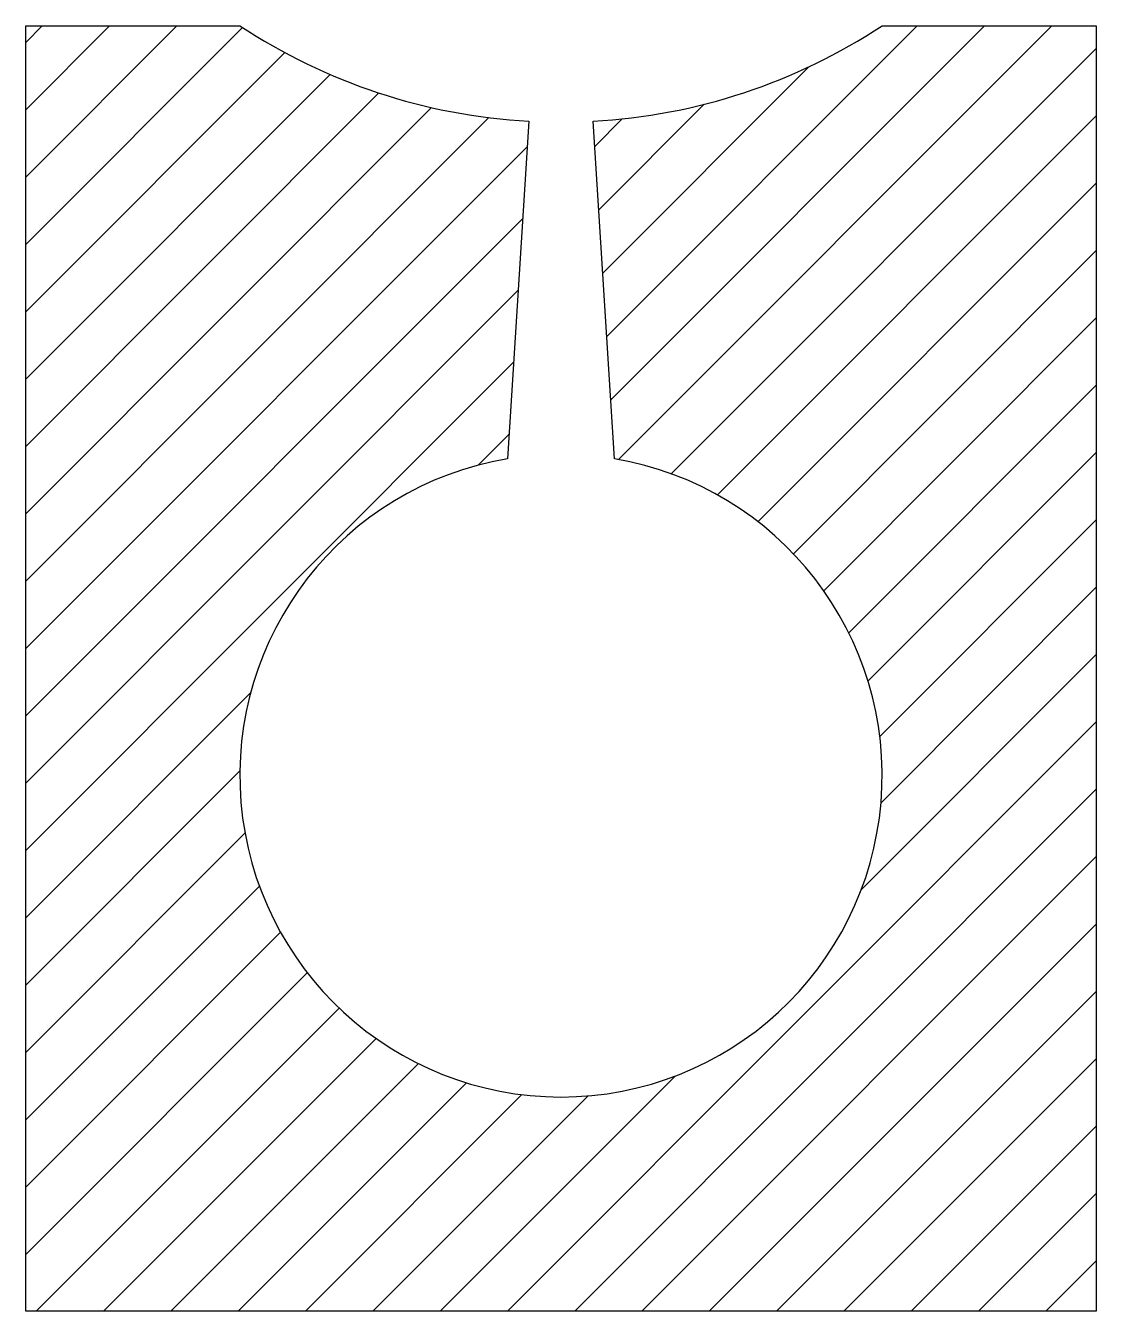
# Model space of a CAD drawing. Extents: x 0 to 0.5, y -0.6 to 0.
import ezdxf

# ---------------------------------------------------------------- set-up
doc = ezdxf.new("R2010")
doc.units = 0
doc.header["$LTSCALE"] = 0.0006
doc.header["$MEASUREMENT"] = 0
doc.layers.get('0').update_dxf_attribs({"linetype": 'CONTINUOUS'})

msp = doc.modelspace()

# ---------------------------------------------------------------- linework, layer by layer
for p, q in [((0, -0.07062), (0.07062, 0)), ((0, -0.03919), (0.03919, 0)), ((0, -0.00776), (0.00776, 0)), ((0, -0.10205), (0.10124, -0.00081)), ((0.27137, -0.14498), (0.41636, 0)), ((0.27325, -0.17454), (0.44779, 0)), ((0.27681, -0.20241), (0.47922, 0)), ((0.30152, -0.20913), (0.5, -0.01065)), ((0, -0.13348), (0.12097, -0.01251)), ((0, -0.16491), (0.14216, -0.02275)), ((0.2695, -0.11543), (0.36572, -0.01921)), ((0, -0.19634), (0.16495, -0.03139)), ((0, -0.22777), (0.18956, -0.03821)), ((0.26762, -0.08588), (0.31681, -0.03668)), ((0, -0.2592), (0.2163, -0.04291)), ((0.26574, -0.05632), (0.27857, -0.0435)), ((0.32308, -0.219), (0.5, -0.04208)), ((0, -0.29063), (0.23428, -0.05636)), ((0.34199, -0.23152), (0.5, -0.07351)), ((0, -0.32207), (0.23214, -0.08993)), ((0.35851, -0.24643), (0.5, -0.10494)), ((0, -0.3535), (0.23, -0.12349)), ((0.37268, -0.26369), (0.5, -0.13637)), ((0, -0.38493), (0.22787, -0.15706)), ((0.3844, -0.2834), (0.5, -0.16781)), ((0.21127, -0.20509), (0.22573, -0.19063)), ((0.39336, -0.30587), (0.5, -0.19924)), ((0.39889, -0.33178), (0.5, -0.23067)), ((0.39947, -0.36263), (0.5, -0.2621)), ((0.3902, -0.40333), (0.5, -0.29353)), ((0, -0.41636), (0.10509, -0.31127)), ((0.22496, -0.6), (0.5, -0.32496)), ((0, -0.44779), (0.10002, -0.34777)), ((0.25639, -0.6), (0.5, -0.35639)), ((0, -0.47922), (0.10241, -0.37681)), ((0.28782, -0.6), (0.5, -0.38782)), ((0, -0.51065), (0.10913, -0.40152)), ((0.31925, -0.6), (0.5, -0.41925)), ((0, -0.54208), (0.119, -0.42308)), ((0, -0.57351), (0.13152, -0.44199)), ((0.35068, -0.6), (0.5, -0.45068)), ((0.00494, -0.6), (0.14643, -0.45851)), ((0.03637, -0.6), (0.16369, -0.47268)), ((0.06781, -0.6), (0.1834, -0.4844)), ((0.38211, -0.6), (0.5, -0.48211)), ((0.19353, -0.6), (0.30333, -0.4902)), ((0.09924, -0.6), (0.20587, -0.49336)), ((0.13067, -0.6), (0.23178, -0.49889)), ((0.1621, -0.6), (0.26263, -0.49947)), ((0.41355, -0.6), (0.5, -0.51355)), ((0.44498, -0.6), (0.5, -0.54498)), ((0.47641, -0.6), (0.5, -0.57641))]:
    msp.add_line(p, q)
msp.add_lwpolyline([(0.275, -0.2021), (0.265, -0.04459, 0.132731), (0.4, 0), (0.5, 0), (0.5, -0.6), (0, -0.6), (0, 0), (0.1, 0, 0.132756), (0.23503, -0.04459), (0.225, -0.2021, 11.91608)], format="xyb", close=True)

doc.saveas('drawing.dxf')
